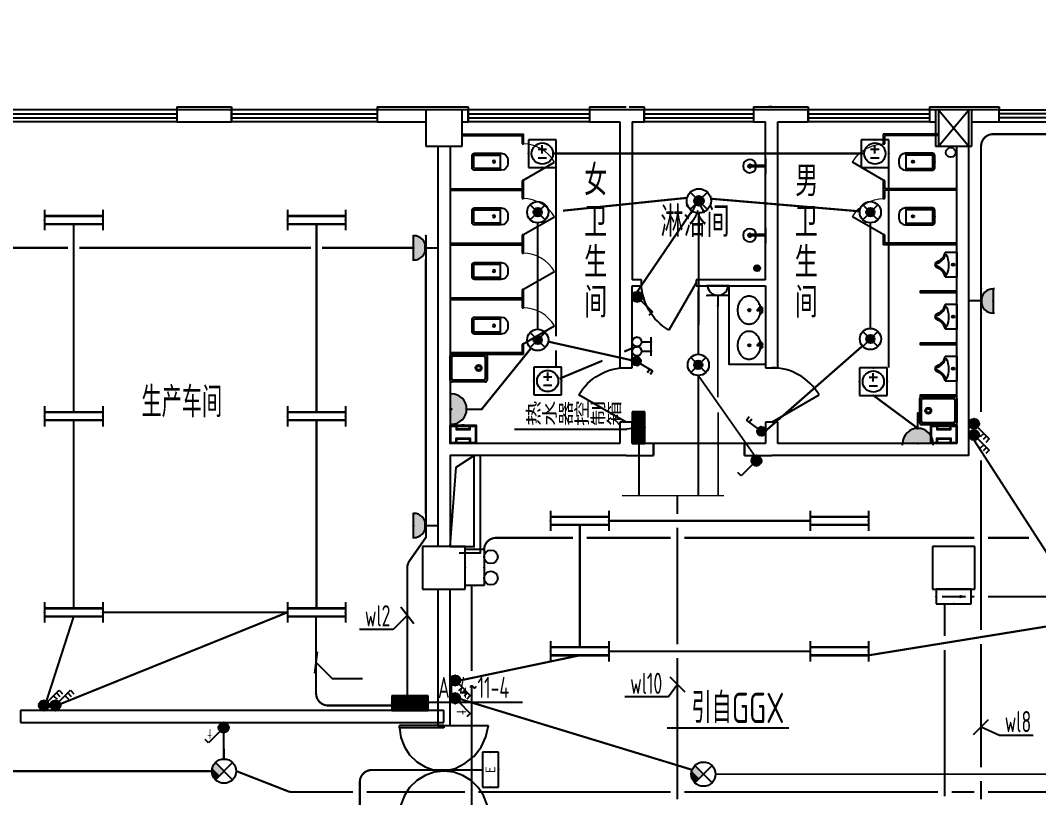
# Model space of a CAD drawing. Extents: x 2166032 to 5302137, y 581493 to 2416206.
# Drawn here: x 2469714 to 2486493, y 1064277 to 1077089 of the extents above; entities that cross this region are included whole.
import ezdxf
from ezdxf.enums import TextEntityAlignment as Align

# ---------------------------------------------------------------- set-up
doc = ezdxf.new("R2010")
doc.units = 0
doc.header["$LTSCALE"] = 1000
doc.header["$MEASUREMENT"] = 0
doc.linetypes.add('DASH', pattern=[0.35, 0.25, -0.1])
doc.linetypes.add('DASHEDX2', pattern=[1.5, 1, -0.5])
for name, color, linetype in [('3T_WOOD', 21, 'Continuous'), ('COLUMN', 2, 'Continuous'), ('DIM-照明', 3, 'Continuous'), ('DIM-箱柜', 3, 'Continuous'), ('EQUIP-动力', 3, 'Continuous'), ('EQUIP-照明', 3, 'Continuous'), ('EQUIP-箱柜', 3, 'Continuous'), ('LATRINE', 8, 'Continuous'), ('LVTRY', 8, 'Continuous'), ('PROMPT', 1, 'Continuous'), ('PUB_TEXT', 7, 'Continuous'), ('SURFACE', 8, 'Continuous'), ('TEL_TEXT', 7, 'Continuous'), ('WALL', 8, 'Continuous'), ('WINDOW', 8, 'Continuous'), ('WIRE-应急', 6, 'DASH'), ('WIRE-照明', 1, 'Continuous'), ('厨卫', 8, 'Continuous'), ('地漏', 5, 'Continuous'), ('屋面', 151, 'Continuous'), ('消防', 7, 'Continuous')]:
    doc.layers.add(name, color=color, linetype=linetype)
doc.styles.add('_HZTXT', font='！tssdeng.shx', dxfattribs={"width": 0.8, "bigfont": '！tssdchn.shx'})
doc.styles.add('_TCH_LABEL', font='!tssdeng.shx', dxfattribs={"bigfont": '!tssdchn.shx'})
doc.styles.add('_TEL_DIM', font='@tssdeng.shx', dxfattribs={"width": 0.8, "height": 3.5, "bigfont": '!tssdchn.shx'})
doc.styles.get("Standard").update_dxf_attribs({"font": 'tssdeng.shx', "bigfont": 'tssdchn.shx'})
doc.styles.add('TSSD_REIN', font='tssdeng.shx', dxfattribs={"width": 0.7, "bigfont": 'tssdchn.shx'})
doc.styles.add('zz-0', font='arial.ttf')

# ---------------------------------------------------------------- blocks, each defined once
blk = doc.blocks.new('_LV8')
for p, q in [((-205, 0), (205, 0)), ((-205, -191), (-205, 0)), ((205, 0), (205, -191))]:
    blk.add_line(p, q)
blk.add_circle((0, -60), 20)
for centre, radius, start, end in [((-152, -175), 10, 114.1084, 248.1394), ((5, -526), 395, 66.6675, 114.1084), ((158, -173), 10, 290.4941, 66.6675), ((-243, -391), 203, 19.2639, 79.2894), ((-243, -401), 233, 19.2639, 68.1394), ((0, -306), 54, 199.2639, 269.7777), ((0, -316), 24, 199.2639, 269.4998), ((0, -306), 54, 270.2223, 340.7361), ((0, -316), 24, 270.5002, 340.7361), ((243, -401), 233, 110.4941, 160.7361), ((243, -391), 203, 100.7106, 160.7361)]:
    blk.add_arc(centre, radius, start, end)
blk = doc.blocks.new('$lvtry$00000200')
for p, q in [((-140, -40, 0), (-140, -480, 0)), ((-110, -40, 0), (-110, -470, 0)), ((100, 0, 0), (-100, 0, 0)), ((100, -30, 0), (-100, -30, 0)), ((110, -470, 0), (110, -40, 0)), ((140, -480, 0), (140, -40, 0)), ((140, -470, 0), (-140, -470, 0)), ((-30, -590, 0), (30, -590, 0))]:
    blk.add_line(p, q)
blk.add_circle((0, -359, 0), 20)
for centre, radius, start, end in [((-100, -40, 0), 40, 90, 180), ((-100, -40, 0), 10, 90, 180), ((100, -40, 0), 40, 0, 90), ((100, -40, 0), 10, 0, 90), ((-30, -480, 0), 110, 180, 270), ((30, -480, 0), 110, 270, 0)]:
    blk.add_arc(centre, radius, start, end)
blk.add_point((0, 0))
blk = doc.blocks.new('A$C339C1991')
at = {"layer": 'LVTRY'}
blk.add_line((114, 371), (134, 371), dxfattribs=at)
for points in [[(0, 371), (256, 371)], [(114, 371), (114, 107)], [(134, 371), (134, 107)]]:
    blk.add_lwpolyline(points, dxfattribs=at)
for centre, radius, start, end in [((124, 108), 108, 95.306, 84.694), ((124, 108), 28.3, 110.6725, 69.3275), ((124, 110), 10.5, 197.2381, 342.7619)]:
    blk.add_arc(centre, radius, start, end, dxfattribs=at)
blk = doc.blocks.new('$TCHSYS$APDOOR2D')
blk.add_line((0.5, 0), (0, 0.866))
at = {"lineweight": 13}
blk.add_arc((0.5, 0), 1, 120, 180, dxfattribs=at)
blk = doc.blocks.new('$lvtry$00000194')
for p, q in [((-17, -27, 0), (-17, -17, 0)), ((17, -27, 0), (17, -17, 0))]:
    blk.add_line(p, q)
at = {"elevation": 0}
blk.add_lwpolyline([(14, -39, -0.067374), (92, -53, -0.088152), (166, -93, -0.105269), (218, -155, -0.121685), (235, -224, -0.121685), (218, -292, -0.105269), (166, -355, -0.088152), (92, -394, -0.078966), (0, -409, -0.078966), (-92, -394, -0.088152), (-166, -355, -0.105269), (-218, -292, -0.121685), (-235, -224, -0.121685), (-218, -155, -0.105269), (-166, -93, -0.088152), (-92, -53, -0.059935), (-23, -40, -0.059935)], format="xyb", dxfattribs=at)
for centre, radius in [((0, -27, 0), 16.7), ((0, -221, 0), 20), ((0, -221, 0), 15)]:
    blk.add_circle(centre, radius)
for centre, radius, start, end in [((-40, -17, 0), 10.1, 106.6096, 258.1648), ((-64, 250, 0), 259, 274.7069, 282.3732), ((-75, -197, 0), 173, 71.36, 79.1873), ((-29, -63, 0), 6.77, 155.344, 308.3224), ((-171, 35, 0), 166, 324.8411, 338.1337), ((-171, 35, 0), 170, 324.8411, 331.3523), ((-29, -63, 0), 3.37, 155.344, 308.3224), ((100, -178, 0), 170, 132.3141, 138.8253), ((100, -178, 0), 166, 125.5327, 138.8253), ((-12, -42, 0), 10.6, 201.8924, 261.774), ((0, -17, 0), 16.7, 0, 180), ((-381, -99, 0), 372, 2.3982, 6.7627), ((0, -80, 0), 9.9, 201.7837, 338.2163), ((64, 250, 0), 259, 257.6268, 265.2931), ((381, -99, 0), 372, 170.1008, 177.6018), ((75, -197, 0), 173, 100.8127, 110.4191), ((40, -17, 0), 10.1, 281.8352, 73.3904)]:
    blk.add_arc(centre, radius, start, end)
blk.add_point((0, -17, 0))
blk = doc.blocks.new('A$C6BB928D5')
at = {"layer": '地漏'}
h = blk.add_hatch(dxfattribs=at)
h.set_pattern_fill('ANSI31', color=5, scale=10, style=0)
h.set_pattern_definition([(45, (-2253094.437, -153718.293), (-11.22532015, 11.22532015), [])])
h.paths.add_polyline_path([(0, 50, 1), (100, 50, 1)])
at = {"layer": '地漏', "color": 5}
blk.add_circle((50, 50), 50, dxfattribs=at)
blk = doc.blocks.new('$plan$00001091')
for p, q in [((-275, -410), (-275, -50)), ((-255, -30), (255, -30)), ((275, -50), (275, -410)), ((255, -430), (-255, -430))]:
    blk.add_line(p, q)
for points in [[(-275, 0, 0.414214), (-305, -30, 0.414214)], [(305, -30, 0.414214), (275, 0, 0.414214)], [(-305, -430, 0.414214), (-275, -460, 0.414214)], [(275, -460, 0.414214), (305, -430, 0.414214)]]:
    blk.add_lwpolyline(points, format="xyb")
for points in [[(-275, 0), (275, 0)], [(-305, -430), (-305, -30)], [(305, -30), (305, -430)], [(275, -460), (-275, -460)]]:
    blk.add_lwpolyline(points)
for radius in [50, 32.5]:
    blk.add_circle((165, -230), radius)
for centre, start, end in [((-255, -50), 90, 180), ((255, -50), 0, 90), ((-255, -410), 180, 270), ((255, -410), 270, 360)]:
    blk.add_arc(centre, 20, start, end)
at = {"style": 'zz-0'}
for tag in ['YSIZE', 'XSIZE']:
    blk.add_attdef(tag, (0, 0), '', height=0.5, dxfattribs=at)
blk = doc.blocks.new('cffd')
at = {"layer": '厨卫'}
for p, q in [((288, -44), (300, -44)), ((288, -256), (300, -256))]:
    blk.add_line(p, q, dxfattribs=at)
for points in [[(0, -365), (0, 65), (300, 65), (300, -365)], [(12, -353), (12, 53), (288, 53), (288, -353)]]:
    blk.add_lwpolyline(points, close=True, dxfattribs=at)
for points in [[(12, -272), (82, -272), (82, -29), (12, -29)], [(12, -262), (72, -262), (72, -39), (12, -39)], [(288, -261), (228, -261), (228, -39), (288, -39)], [(288, -251), (238, -251), (238, -49), (288, -49)]]:
    blk.add_lwpolyline(points, dxfattribs=at)
blk.add_lwpolyline([(290, -150, 0, 50, 0), (323, -150, 100, 100, 0)], format="xyseb", dxfattribs=at)
blk = doc.blocks.new('$equip$00001160')
for p, q in [((-1.2, 0.417), (-1.2, -0.417)), ((-1.2, 0.167), (1.2, 0.167)), ((1.2, 0.417), (1.2, -0.417)), ((-1.2, -0.167), (1.2, -0.167))]:
    blk.add_line(p, q)
at = {"const_width": 0.1}
for points in [[(-1.2, 0.167), (1.2, 0.167)], [(-1.2, -0.167), (1.2, -0.167)]]:
    blk.add_lwpolyline(points, dxfattribs=at)
at = {"layer": 'EQUIP-照明'}
for p in [(-1.2, 0), (0, 0.167), (1.2, 0), (0, -0.167)]:
    blk.add_point(p, dxfattribs=at)
at = {"layer": 'EQUIP-照明', "flags": 9}
blk.add_attdef('A', (0, 0), '', height=0.00002, dxfattribs=at)
blk = doc.blocks.new('$equip$00001965')
for p, q in [((0.147, 0.356), (0.625, 0.833)), ((0.286, 0.494), (0.427, 0.353)), ((0.399, 0.607), (0.54, 0.466)), ((0.512, 0.72), (0.653, 0.579)), ((0.625, 0.833), (0.766, 0.692))]:
    blk.add_line(p, q)
blk.add_circle((0, 0.208), 0.208)
for p in [(-0.208, 0.208), (0, 0.417), (0, 0), (0.208, 0.208)]:
    blk.add_point(p)
for points in [[(-0.18, 0.312), (0.18, 0.312), (-0.208, 0.208), (0.208, 0.208)], [(-0.18, 0.104), (0.18, 0.104), (-0.208, 0.208), (0.208, 0.208)], [(-0.104, 0.389), (0.104, 0.389), (-0.18, 0.312), (0.18, 0.312)], [(-0.104, 0.028), (0.104, 0.028), (-0.18, 0.104), (0.18, 0.104)], [(0, 0.417), (0, 0.417), (-0.104, 0.389), (0.104, 0.389)], [(0, 0), (0, 0), (-0.104, 0.028), (0.104, 0.028)]]:
    blk.add_solid(points)
at = {"layer": 'TEL_TEXT', "style": '_TEL_DIM', "flags": 1}
blk.add_attdef('A', text='', height=0.00002, dxfattribs=at).set_placement((0, 0), align=Align.MIDDLE_CENTER)
blk = doc.blocks.new('$equip$00001964')
for p, q in [((0.147, 0.356), (0.625, 0.833)), ((0.399, 0.607), (0.54, 0.466)), ((0.512, 0.72), (0.653, 0.579)), ((0.625, 0.833), (0.766, 0.692))]:
    blk.add_line(p, q)
blk.add_circle((0, 0.208), 0.208)
for p in [(-0.208, 0.208), (0, 0.417), (0, 0), (0.208, 0.208)]:
    blk.add_point(p)
for points in [[(-0.18, 0.313), (0.18, 0.313), (-0.208, 0.208), (0.208, 0.208)], [(-0.18, 0.104), (0.18, 0.104), (-0.208, 0.208), (0.208, 0.208)], [(-0.104, 0.389), (0.104, 0.389), (-0.18, 0.313), (0.18, 0.313)], [(-0.104, 0.028), (0.104, 0.028), (-0.18, 0.104), (0.18, 0.104)], [(0, 0.417), (0, 0.417), (-0.104, 0.389), (0.104, 0.389)], [(0, 0), (0, 0), (-0.104, 0.028), (0.104, 0.028)]]:
    blk.add_solid(points)
at = {"layer": 'TEL_TEXT', "style": '_TEL_DIM', "flags": 1}
blk.add_attdef('A', text='', height=0.00002, dxfattribs=at).set_placement((0, 0), align=Align.MIDDLE_CENTER)
blk = doc.blocks.new('$equip$00001190')
for p, q in [((-0.354, 0.354), (0.354, -0.354)), ((-0.354, -0.354), (0.354, 0.354))]:
    blk.add_line(p, q)
blk.add_circle((0, 0), 0.5)
for points in [[(-0.177, -0.177), (-0.483, 0.129), (0, 0), (-0.354, 0.354)], [(-0.306, -0.306), (-0.483, -0.129), (-0.177, -0.177), (-0.483, 0.129)], [(-0.354, -0.354), (-0.354, -0.354), (-0.306, -0.306), (-0.483, -0.129)]]:
    blk.add_solid(points)
at = {"flags": 9}
blk.add_attdef('A', (0, 0), '', height=0.00002, dxfattribs=at)
blk = doc.blocks.new('$equip$00001822')
for p, q in [((0.147, 0.356), (0.625, 0.833)), ((0.625, 0.833), (0.766, 0.692))]:
    blk.add_line(p, q)
blk.add_circle((0, 0.208), 0.208)
for p in [(-0.208, 0.208), (-0.015, 0.001), (0, 0.417), (0.208, 0.208)]:
    blk.add_point(p)
for points in [[(-0.18, 0.313), (0.18, 0.313), (-0.208, 0.208), (0.208, 0.208)], [(-0.18, 0.104), (0.18, 0.104), (-0.208, 0.208), (0.208, 0.208)], [(-0.104, 0.389), (0.104, 0.389), (-0.18, 0.313), (0.18, 0.313)], [(-0.104, 0.028), (0.104, 0.028), (-0.18, 0.104), (0.18, 0.104)], [(0, 0.417), (0, 0.417), (-0.104, 0.389), (0.104, 0.389)], [(0, 0), (0, 0), (-0.104, 0.028), (0.104, 0.028)]]:
    blk.add_solid(points)
at = {"color": 7, "style": '_TEL_DIM'}
blk.add_attdef('$TEXT$', text='', height=0.4, dxfattribs=at).set_placement((0.581, 0.465), align=Align.MIDDLE_CENTER)
at = {"color": 7, "style": '_TEL_DIM', "flags": 1}
blk.add_attdef('A', text='', height=0.00002, dxfattribs=at).set_placement((0, 0), align=Align.MIDDLE_CENTER)
blk = doc.blocks.new('$equip$00001687')
for p, q in [((0.72, 0.6), (-0.72, 0.6)), ((-0.72, 0.6), (-0.72, 0)), ((0.72, 0), (0.72, 0.6)), ((-0.72, 0), (0.72, 0))]:
    blk.add_line(p, q)
at = {"color": 7}
blk.add_line((-0.48, 0.3), (0.48, 0.3), dxfattribs=at)
for p in [(0, 0.6), (-0.72, 0.3), (0, 0), (0.72, 0.3)]:
    blk.add_point(p)
blk.add_solid([(0.24, 0.228), (0.528, 0.3), (0.24, 0.372)])
at = {"layer": 'TEL_TEXT', "style": '_TEL_DIM', "flags": 1}
blk.add_attdef('A', text='', height=0.00002, dxfattribs=at).set_placement((0, 0), align=Align.MIDDLE_CENTER)
blk = doc.blocks.new('$equip$00001149')
for p, q in [((-0.354, 0.354), (0.354, -0.354)), ((0.354, 0.354), (-0.354, -0.354))]:
    blk.add_line(p, q)
for radius in [0.5, 0.2]:
    blk.add_circle((0, 0), radius)
for points in [[(-0.173, 0.1), (0.173, 0.1), (-0.2, 0), (0.2, 0)], [(-0.173, -0.1), (0.173, -0.1), (-0.2, 0), (0.2, 0)], [(-0.1, 0.173), (0.1, 0.173), (-0.173, 0.1), (0.173, 0.1)], [(0, 0.2), (0, 0.2), (-0.1, 0.173), (0.1, 0.173)], [(-0.1, -0.173), (0.1, -0.173), (-0.173, -0.1), (0.173, -0.1)], [(0, -0.2), (0, -0.2), (-0.1, -0.173), (0.1, -0.173)]]:
    blk.add_solid(points)
at = {"flags": 9}
blk.add_attdef('A', (0, 0), '', height=0.00002, dxfattribs=at)
blk = doc.blocks.new('$equip$00001963')
for p, q in [((0.147, 0.356), (0.625, 0.833)), ((0.512, 0.72), (0.653, 0.579)), ((0.625, 0.833), (0.766, 0.692))]:
    blk.add_line(p, q)
blk.add_circle((0, 0.208), 0.208)
for p in [(-0.208, 0.208), (0, 0.417), (0, 0), (0.208, 0.208)]:
    blk.add_point(p)
for points in [[(-0.18, 0.313), (0.18, 0.313), (-0.208, 0.208), (0.208, 0.208)], [(-0.18, 0.104), (0.18, 0.104), (-0.208, 0.208), (0.208, 0.208)], [(-0.104, 0.389), (0.104, 0.389), (-0.18, 0.313), (0.18, 0.313)], [(-0.104, 0.028), (0.104, 0.028), (-0.18, 0.104), (0.18, 0.104)], [(0, 0.417), (0, 0.417), (-0.104, 0.389), (0.104, 0.389)], [(0, 0), (0, 0), (-0.104, 0.028), (0.104, 0.028)]]:
    blk.add_solid(points)
at = {"layer": 'TEL_TEXT', "style": '_TEL_DIM', "flags": 1}
blk.add_attdef('A', text='', height=0.00002, dxfattribs=at).set_placement((0, 0), align=Align.MIDDLE_CENTER)
blk = doc.blocks.new('$equip$00001344')
for p, q in [((0.65, 0.65), (-0.65, 0.65)), ((-0.65, 0.65), (-0.65, -0.65)), ((0.65, -0.65), (0.65, 0.65)), ((-0.2, 0.2), (0.2, 0.2)), ((0, 0), (0, 0.4)), ((-0.2, -0.2), (0.2, -0.2)), ((-0.65, -0.65), (0.65, -0.65))]:
    blk.add_line(p, q)
blk.add_circle((0, 0), 0.5)
for p in [(0, 0.65), (-0.65, 0), (0.65, 0), (0, -0.65)]:
    blk.add_point(p)
at = {"flags": 9}
blk.add_attdef('A', (0, 0), '', height=0.00002, dxfattribs=at)
blk = doc.blocks.new('$equip$00001212')
for p, q in [((-0.222, 0), (0.222, 0)), ((0, 0.444), (0, 0))]:
    blk.add_line(p, q)
blk.add_circle((0, 0.667), 0.222)
at = {"layer": 'EQUIP-照明'}
for p in [(-0.222, 0.667), (0, 0.889), (0.222, 0.667), (0, 0)]:
    blk.add_point(p, dxfattribs=at)
at = {"layer": 'EQUIP-照明', "flags": 9}
blk.add_attdef('A', (0, 0), '', height=0.00002, dxfattribs=at)
blk = doc.blocks.new('$equip$00001490')
at = {"color": 0}
for p, q in [((0, 0.5), (0, 1)), ((-0.5, 0.5), (0.5, 0.5)), ((-0.497, 0.05), (0.497, 0.05))]:
    blk.add_line(p, q, dxfattribs=at)
blk.add_arc((0, 0), 0.5, 0, 180, dxfattribs=at)
for p in [(0, 1), (-0.5, 0.5), (0.5, 0.5), (0, 0.05)]:
    blk.add_point(p)
at = {"flags": 9}
blk.add_attdef('A', (0, 0), '', height=0.00002, dxfattribs=at)
blk = doc.blocks.new('*X38')
at = {"color": 0}
for p, q in [((-250, 33), (-83, 200)), ((-250, 68), (-118, 200)), ((-250, 104), (-154, 200)), ((-250, 139), (-189, 200)), ((-250, 174), (-224, 200)), ((-247, 0), (-47, 200)), ((-212, 0), (-12, 200)), ((-177, 0), (23, 200)), ((-141, 0), (59, 200)), ((-106, 0), (94, 200)), ((-71, 0), (129, 200)), ((-35, 0), (165, 200)), ((0, 0), (200, 200)), ((35, 0), (235, 200)), ((71, 0), (250, 179)), ((106, 0), (250, 144)), ((141, 0), (250, 109)), ((177, 0), (250, 73)), ((212, 0), (250, 38)), ((247, 0), (250, 3))]:
    blk.add_line(p, q, dxfattribs=at)
blk = doc.blocks.new('$equip$00001421')
for p, q in [((0.75, 0.6), (-0.75, 0.6)), ((-0.75, 0.6), (-0.75, 0)), ((0.75, 0), (0.75, 0.6)), ((-0.75, 0), (0.75, 0))]:
    blk.add_line(p, q)
at = {"const_width": 0.6}
blk.add_lwpolyline([(-0.75, 0.3), (0.75, 0.3)], dxfattribs=at)
for p in [(0, 0.6), (-0.75, 0.3), (0, 0), (0.75, 0.3)]:
    blk.add_point(p)
at = {"xscale": 0.00300000000061118, "yscale": 0.00300000000061118, "zscale": 0.003}
blk.add_blockref('*X38', (0, 0), dxfattribs=at)
at = {"style": '_TCH_LABEL', "flags": 9}
blk.add_attdef('A', (0, 0), '', height=0.00002, dxfattribs=at)
blk = doc.blocks.new('$equip$00001296')
for p, q in [((0, 0.547), (0, 1.047)), ((-0.5, -0.003), (-0.5, 0.047)), ((0.5, -0.003), (0.5, 0.047))]:
    blk.add_line(p, q)
blk.add_arc((0, 0.047), 0.5, 0, 180)
for p in [(0, 1.047), (0, 0.547), (0, 0.047)]:
    blk.add_point(p)
for points in [[(0.25, 0.48), (-0.25, 0.48), (0.433, 0.297), (-0.433, 0.297)], [(0.25, 0.48), (-0.25, 0.48), (0.433, 0.297), (-0.433, 0.297)], [(0, 0.547), (0, 0.547), (0.25, 0.48), (-0.25, 0.48)], [(0, 0.547), (0, 0.547), (0.25, 0.48), (-0.25, 0.48)], [(0.433, 0.297), (-0.433, 0.297), (0.5, 0.047), (-0.5, 0.047)], [(0.433, 0.297), (-0.433, 0.297), (0.5, 0.047), (-0.5, 0.047)]]:
    blk.add_solid(points)
at = {"flags": 9}
blk.add_attdef('A', (0, 0), '', height=0.00002, dxfattribs=at)
blk = doc.blocks.new('$equip$00001962')
for p, q in [((0.147, 0.356), (0.625, 0.833)), ((0.625, 0.833), (0.766, 0.692))]:
    blk.add_line(p, q)
blk.add_circle((0, 0.208), 0.208)
for p in [(-0.208, 0.208), (0, 0.417), (0, 0), (0.208, 0.208)]:
    blk.add_point(p)
for points in [[(-0.18, 0.313), (0.18, 0.313), (-0.208, 0.208), (0.208, 0.208)], [(-0.18, 0.104), (0.18, 0.104), (-0.208, 0.208), (0.208, 0.208)], [(-0.104, 0.389), (0.104, 0.389), (-0.18, 0.313), (0.18, 0.313)], [(-0.104, 0.028), (0.104, 0.028), (-0.18, 0.104), (0.18, 0.104)], [(0, 0.417), (0, 0.417), (-0.104, 0.389), (0.104, 0.389)], [(0, 0), (0, 0), (-0.104, 0.028), (0.104, 0.028)]]:
    blk.add_solid(points)
at = {"layer": 'TEL_TEXT', "style": '_TEL_DIM', "flags": 1}
blk.add_attdef('A', text='', height=0.00002, dxfattribs=at).set_placement((0, 0), align=Align.MIDDLE_CENTER)
blk = doc.blocks.new('$equip$00001237')
for p, q in [((-0.5, 1.05), (-0.5, 1)), ((-0.5, 1), (0.5, 1)), ((0.5, 1.05), (0.5, 1)), ((0.5, 0.5), (-0.5, 0.5)), ((0, 0.5), (0, 0))]:
    blk.add_line(p, q)
blk.add_arc((0, 1), 0.5, 180, 0)
for p in [(0, 1), (-0.5, 0.5), (0.5, 0.5), (0, 0)]:
    blk.add_point(p)
for points in [[(0.433, 0.75), (-0.433, 0.75), (0.5, 1), (-0.5, 1)], [(0.25, 0.567), (-0.25, 0.567), (0.433, 0.75), (-0.433, 0.75)], [(0, 0.5), (0, 0.5), (0.25, 0.567), (-0.25, 0.567)]]:
    blk.add_solid(points)
at = {"flags": 9}
blk.add_attdef('A', (0, 0), '', height=0.00002, dxfattribs=at)
blk = doc.blocks.new('$equip_U$00000006')
at = {"color": 3}
for p, q in [((-0.6, 0.624), (0.6, 0.624)), ((-0.6, 0), (-0.6, 0.624)), ((0.6, 0.624), (0.6, 0)), ((0.6, 0), (-0.6, 0))]:
    blk.add_line(p, q, dxfattribs=at)
for centre in [(-0.35, 0.849), (0.35, 0.849)]:
    blk.add_circle(centre, 0.225, dxfattribs=at)
at = {"style": '_TEL_DIM', "flags": 1}
blk.add_attdef('A', text='', height=0.00002, dxfattribs=at).set_placement((0, 0), align=Align.MIDDLE_CENTER)
blk = doc.blocks.new('$equip_U$00000175(20081108-2321)')
for p in [(0, 0.624), (-0.6, 0.312), (0, 0), (0.6, 0.312)]:
    blk.add_point(p)
blk.add_blockref('$equip_U$00000006', (0, 0))
at = {"color": 7, "style": '_TEL_DIM', "flags": 1}
blk.add_attdef('A', text='', height=0.000025, dxfattribs=at).set_placement((0, 0), align=Align.MIDDLE_CENTER)
blk = doc.blocks.new('$equip_U$00000184(许虹剑)')
for p in [(-0.35, 1.074), (0.35, 1.074), (-0.6, 0.312), (0, 0), (0.6, 0.312)]:
    blk.add_point(p)
blk.add_blockref('$equip_U$00000175(20081108-2321)', (0, 0))
at = {"color": 7, "style": '_TEL_DIM', "flags": 1}
blk.add_attdef('A', text='', height=0.000025, dxfattribs=at).set_placement((0, 0), align=Align.MIDDLE_CENTER)
blk = doc.blocks.new('$equip_U$00000360(20081108-2321)')
at = {"ltscale": 5}
for p in [(-0.35, 1.074), (0.35, 1.074), (-0.6, 0.312), (0, 0), (0.6, 0.312)]:
    blk.add_point(p, dxfattribs=at)
blk.add_blockref('$equip_U$00000184(许虹剑)', (0, 0), dxfattribs=at)
at = {"color": 7, "style": '_TEL_DIM', "flags": 1}
blk.add_attdef('A', text='', height=0.000025, dxfattribs=at).set_placement((0, 0), align=Align.MIDDLE_CENTER)
blk = doc.blocks.new('$equip$00001776')
for p, q in [((0.72, 0.66), (-0.72, 0.66)), ((-0.72, 0.66), (-0.72, 0)), ((0.72, 0), (0.72, 0.66)), ((-0.72, 0), (0.72, 0))]:
    blk.add_line(p, q)
for p in [(0, 0.66), (-0.72, 0.33), (0, 0), (0.72, 0.33)]:
    blk.add_point(p)
at = {"color": 7, "style": '_TEL_DIM'}
blk.add_attdef('$TEXT$', text='', height=0.4, dxfattribs=at).set_placement((0, 0.33), align=Align.MIDDLE_CENTER)
at = {"color": 7, "style": '_TEL_DIM', "flags": 1}
blk.add_attdef('A', text='', height=0.00002, dxfattribs=at).set_placement((0, 0), align=Align.MIDDLE_CENTER)
blk = doc.blocks.new('$TCHSYS$WIN2D')
for p, q in [((-0.5, 0.5), (0.5, 0.5)), ((-0.5, 0.5), (-0.5, -0.5)), ((0.5, 0.5), (0.5, -0.5)), ((0.5, 0.1667), (-0.5, 0.1667)), ((0.5, -0.1667), (-0.5, -0.1667)), ((-0.5, -0.5), (0.5, -0.5))]:
    blk.add_line(p, q)
blk = doc.blocks.new('$DorLib2D$00000141')
at = {"color": 0}
for points in [[(-0.5, 0), (-0.5, 0.487)], [(-0.475, 0.487), (-0.5, 0.487)], [(-0.475, 0), (-0.475, 0.487)], [(-0.369, 0.473), (-0.475, 0.487)], [(-0.268, 0.435), (-0.369, 0.473)], [(0.369, 0.473), (0.268, 0.435)], [(0.475, 0.487), (0.369, 0.473)], [(0.475, 0), (0.475, 0.487)], [(0.475, 0.487), (0.5, 0.487)], [(0.5, 0), (0.5, 0.487)], [(-0.178, 0.377), (-0.268, 0.435)], [(-0.103, 0.3), (-0.178, 0.377)], [(0.178, 0.377), (0.103, 0.3)], [(0.268, 0.435), (0.178, 0.377)], [(-0.047, 0.208), (-0.103, 0.3)], [(0.103, 0.3), (0.047, 0.208)], [(-0.012, 0.107), (-0.047, 0.208)], [(0.047, 0.208), (0.012, 0.107)], [(0, 0), (-0.012, 0.107)], [(-0.012, -0.107), (0, 0)], [(0.012, 0.107), (0, 0)], [(-0.5, 0), (-0.475, 0)], [(0.5, 0), (0.475, 0)]]:
    blk.add_lwpolyline(points, dxfattribs=at)
at = {"color": 0, "linetype": 'DASHEDX2'}
for points in [[(0, 0), (0.03, -0.122), (0.086, -0.234), (0.165, -0.331), (0.264, -0.408), (0.378, -0.461), (0.5, -0.488)], [(-0.5, 0), (-0.5, -0.488)], [(-0.047, -0.208), (-0.012, -0.107)], [(0.5, 0), (0.5, -0.488)], [(-0.103, -0.3), (-0.047, -0.208)], [(-0.178, -0.377), (-0.103, -0.3)], [(-0.369, -0.473), (-0.268, -0.435)], [(-0.268, -0.435), (-0.178, -0.377)], [(-0.475, -0.488), (-0.5, -0.488)], [(-0.475, -0.487), (-0.369, -0.473)]]:
    blk.add_lwpolyline(points, dxfattribs=at)
blk = doc.blocks.new('$DorLib2D$00000214')
at = {"color": 0}
blk.add_line((0.5, 0), (0, 0.866), dxfattribs=at)
blk.add_arc((0.5, 0), 1, 120, 180, dxfattribs=at)

msp = doc.modelspace()

# ---------------------------------------------------------------- linework, layer by layer
msp.add_line((2480372.2, 1065425.5), (2482376.6, 1065425.5))
msp.add_circle((2604640.5, 1020101.3), 438608.5)
at = {"layer": '3T_WOOD'}
msp.add_lwpolyline([(2476794.4, 1068414.3), (2476892.7, 1069725.8), (2477194.4, 1069914.3)], dxfattribs=at)
at = {"layer": 'COLUMN'}
for p, q in [((2476992.8, 1075614.3), (2476392.8, 1075614.3)), ((2476392.8, 1075614.3), (2476392.8, 1075014.3)), ((2476992.8, 1075014.3), (2476992.8, 1075614.3)), ((2484794.4, 1075614.3), (2484794.4, 1075014.3)), ((2485394.4, 1075614.3), (2484794.4, 1075614.3)), ((2485344.1, 1075614.5), (2484844.1, 1075614.5)), ((2484844.1, 1075614.5), (2484844.1, 1075014.3)), ((2485344.1, 1075014.3), (2485344.1, 1075614.5)), ((2485394.4, 1075014.3), (2485394.4, 1075614.3)), ((2476392.8, 1075014.3), (2476992.8, 1075014.3)), ((2484794.4, 1075014.3), (2485394.4, 1075014.3)), ((2484844.1, 1075014.3), (2485344.1, 1075014.3)), ((2477042.8, 1068414.3), (2476342.8, 1068414.3)), ((2476342.8, 1068414.3), (2476342.8, 1067714.3)), ((2477042.8, 1067714.3), (2477042.8, 1068414.3)), ((2485442.8, 1068414.3), (2484742.8, 1068414.3)), ((2484742.8, 1068414.3), (2484742.8, 1067714.3)), ((2485442.8, 1067714.3), (2485442.8, 1068414.3)), ((2476342.8, 1067714.3), (2477042.8, 1067714.3)), ((2484742.8, 1067714.3), (2485442.8, 1067714.3))]:
    msp.add_line(p, q, dxfattribs=at)
at = {"layer": 'DIM-照明'}
for p, q in [((2476197.8, 1067144.7), (2475980.7, 1067419.3)), ((2474564.7, 1066331.5), (2474609.6, 1066678.6)), ((2480416.2, 1066267.8), (2480663.7, 1066020.4)), ((2485420.6, 1065319.5), (2485668.1, 1065567))]:
    msp.add_line(p, q, dxfattribs=at)
for points in [[(2476089.2, 1067282), (2475857.5, 1067050.3)], [(2475857.5, 1067050.3), (2475303.4, 1067050.3)], [(2474587.1, 1066505), (2474849.5, 1066242.7)], [(2474849.5, 1066242.7), (2475351.9, 1066242.7)], [(2480539.9, 1066144.1), (2480393, 1065936.5)], [(2480393, 1065936.5), (2479675.2, 1065936.5)], [(2485544.4, 1065443.3), (2485846.8, 1065305.7)], [(2485846.8, 1065305.7), (2486400.9, 1065305.7)]]:
    msp.add_lwpolyline(points, dxfattribs=at)
at = {"layer": 'DIM-箱柜'}
for p, q in [((2477857.3, 1070348.9), (2479705.2, 1070348.9)), ((2479815.5, 1070367.3), (2479705.2, 1070348.9)), ((2476303.2, 1065848.7), (2476420.5, 1065848.7)), ((2476420.5, 1065848.7), (2477985.7, 1065848.7))]:
    msp.add_line(p, q, dxfattribs=at)
at = {"layer": 'LATRINE'}
for p, q in [((2476994.4, 1075214.3), (2478006.9, 1075214.3)), ((2476994.4, 1075189.3), (2477981.9, 1075189.3)), ((2477981.9, 1075189.3), (2477981.9, 1075051.8)), ((2478006.9, 1075051.8), (2478006.9, 1075214.3)), ((2484844.1, 1075214.3), (2483931.9, 1075214.3)), ((2483931.9, 1075214.3), (2483931.9, 1075051.8)), ((2484844.1, 1075189.3), (2483956.9, 1075189.3)), ((2483956.9, 1075051.8), (2483956.9, 1075189.3)), ((2477981.9, 1075051.8), (2478006.9, 1075051.8)), ((2483931.9, 1075051.8), (2483956.9, 1075051.8)), ((2476794.4, 1074314.3), (2477981.9, 1074314.3)), ((2478006.9, 1074451.8), (2477981.9, 1074451.8)), ((2477981.9, 1074451.8), (2477981.9, 1074314.3)), ((2478006.9, 1074301.8), (2478006.9, 1074451.8)), ((2483956.9, 1074451.8), (2483931.9, 1074451.8)), ((2483931.9, 1074451.8), (2483931.9, 1074301.8)), ((2483956.9, 1074314.3), (2483956.9, 1074451.8)), ((2485144.4, 1074314.3), (2483956.9, 1074314.3)), ((2485144.4, 1074289.3), (2485144.4, 1074314.3)), ((2476794.4, 1074289.3), (2477981.9, 1074289.3)), ((2477981.9, 1074289.3), (2477981.9, 1074151.8)), ((2477981.9, 1074151.8), (2478006.9, 1074151.8)), ((2478006.9, 1074151.8), (2478006.9, 1074301.8)), ((2483931.9, 1074301.8), (2483931.9, 1074151.8)), ((2483931.9, 1074151.8), (2483956.9, 1074151.8)), ((2485144.4, 1074289.3), (2483956.9, 1074289.3)), ((2483956.9, 1074151.8), (2483956.9, 1074289.3)), ((2478006.9, 1073551.8), (2477981.9, 1073551.8)), ((2477981.9, 1073551.8), (2477981.9, 1073414.3)), ((2478006.9, 1073401.8), (2478006.9, 1073551.8)), ((2483956.9, 1073551.8), (2483931.9, 1073551.8)), ((2483931.9, 1073551.8), (2483931.9, 1073389.3)), ((2483956.9, 1073414.3), (2483956.9, 1073551.8)), ((2476794.4, 1073414.3), (2477981.9, 1073414.3)), ((2476794.4, 1073389.3), (2477981.9, 1073389.3)), ((2477981.9, 1073389.3), (2477981.9, 1073251.8)), ((2478006.9, 1073251.8), (2478006.9, 1073401.8)), ((2485144.4, 1073389.3), (2483931.9, 1073389.3)), ((2485144.4, 1073414.3), (2483956.9, 1073414.3)), ((2485144.4, 1073389.3), (2485144.4, 1073414.3)), ((2477981.9, 1073251.8), (2478006.9, 1073251.8)), ((2478006.9, 1072651.8), (2477981.9, 1072651.8)), ((2477981.9, 1072651.8), (2477981.9, 1072514.3)), ((2478006.9, 1072501.8), (2478006.9, 1072651.8)), ((2476794.4, 1072514.3), (2477981.9, 1072514.3)), ((2476794.4, 1072489.3), (2477981.9, 1072489.3)), ((2477981.9, 1072489.3), (2477981.9, 1072351.8)), ((2478006.9, 1072351.8), (2478006.9, 1072501.8)), ((2477981.9, 1072351.8), (2478006.9, 1072351.8)), ((2478006.9, 1071751.8), (2477981.9, 1071751.8)), ((2477981.9, 1071751.8), (2477981.9, 1071614.3)), ((2478006.9, 1071589.3), (2478006.9, 1071751.8)), ((2476794.4, 1071614.3), (2477981.9, 1071614.3)), ((2476794.4, 1071589.3), (2478006.9, 1071589.3))]:
    msp.add_line(p, q, dxfattribs=at)
at = {"layer": 'LVTRY'}
msp.add_lwpolyline([(2481994.4, 1072714.3), (2481994.4, 1071414.3), (2481394.4, 1071414.3), (2481394.4, 1072714.3)], close=True, dxfattribs=at)
at = {"layer": 'LVTRY', "linetype": 'Continuous'}
for points in [[(2485144.4, 1072599.4), (2484544.4, 1072599.4), (2484544.4, 1072629.4), (2485144.4, 1072629.4)], [(2485144.4, 1071742.2), (2484544.4, 1071742.2), (2484544.4, 1071772.2), (2485144.4, 1071772.2)], [(2485144.4, 1070885), (2484544.4, 1070885), (2484544.4, 1070915), (2485144.4, 1070915)]]:
    msp.add_lwpolyline(points, dxfattribs=at)
at = {"layer": 'PROMPT'}
for p, q in [((2484844.1, 1075014.3), (2485344.1, 1075614.5)), ((2484844.1, 1075614.5), (2485344.1, 1075014.3))]:
    msp.add_line(p, q, dxfattribs=at)
msp.add_lwpolyline([(2484844.1, 1075014.3), (2485344.1, 1075014.3), (2485344.1, 1075614.5), (2484844.1, 1075614.5)], close=True, dxfattribs=at)
at = {"layer": 'SURFACE'}
for p, q in [((2472294.4, 1075664.3), (2472294.4, 1075614.3)), ((2472294.4, 1075664.3), (2473194.4, 1075664.3)), ((2473194.4, 1075664.3), (2473194.4, 1075614.3)), ((2475594.4, 1075664.3), (2475594.4, 1075614.3)), ((2475594.4, 1075664.3), (2476692.8, 1075664.3)), ((2476692.8, 1075664.3), (2477094.4, 1075664.3)), ((2477094.4, 1075664.3), (2477094.4, 1075614.3)), ((2479094.4, 1075664.3), (2479094.4, 1075614.3)), ((2479094.4, 1075664.3), (2479694.4, 1075664.3)), ((2479744.4, 1075664.3), (2479993.9, 1075664.3)), ((2479993.9, 1075664.3), (2479993.9, 1075614.3)), ((2481793.9, 1075664.3), (2481793.9, 1075614.3)), ((2481793.9, 1075664.3), (2482094.4, 1075664.3)), ((2482094.4, 1075664.3), (2482044.4, 1075664.3)), ((2482044.4, 1075664.3), (2482044.4, 1075664.3)), ((2482094.4, 1075664.3), (2482694.4, 1075664.3)), ((2482694.4, 1075664.3), (2482694.4, 1075614.3)), ((2484694.4, 1075664.3), (2484694.4, 1075614.3)), ((2484694.4, 1075664.3), (2485094.4, 1075664.3)), ((2485094.4, 1075664.3), (2485844.4, 1075664.3)), ((2485844.4, 1075664.3), (2485844.4, 1075614.3))]:
    msp.add_line(p, q, dxfattribs=at)
at = {"layer": 'WALL'}
for p, q in [((2473194.4, 1075614.3), (2472294.4, 1075614.3)), ((2472294.4, 1075614.3), (2472294.4, 1075414.3)), ((2473194.4, 1075414.3), (2473194.4, 1075614.3)), ((2476392.8, 1075614.3), (2475594.4, 1075614.3)), ((2475594.4, 1075614.3), (2475594.4, 1075414.3)), ((2477094.4, 1075614.3), (2476992.8, 1075614.3)), ((2477094.4, 1075414.3), (2477094.4, 1075614.3)), ((2479694.4, 1075614.3), (2479094.4, 1075614.3)), ((2479094.4, 1075614.3), (2479094.4, 1075414.3)), ((2479993.9, 1075614.3), (2479694.4, 1075614.3)), ((2479993.9, 1075414.3), (2479993.9, 1075614.3)), ((2482094.4, 1075614.3), (2481793.9, 1075614.3)), ((2481793.9, 1075614.3), (2481793.9, 1075414.3)), ((2482694.4, 1075614.3), (2482094.4, 1075614.3)), ((2482694.4, 1075414.3), (2482694.4, 1075614.3)), ((2484794.4, 1075614.3), (2484694.4, 1075614.3)), ((2484694.4, 1075614.3), (2484694.4, 1075414.3)), ((2485844.4, 1075614.3), (2485394.4, 1075614.3)), ((2485844.4, 1075414.3), (2485844.4, 1075614.3)), ((2472294.4, 1075414.3), (2473194.4, 1075414.3)), ((2475594.4, 1075414.3), (2476392.8, 1075414.3)), ((2476992.8, 1075414.3), (2477094.4, 1075414.3)), ((2479094.4, 1075414.3), (2479594.4, 1075414.3)), ((2479594.4, 1075414.3), (2479594.4, 1072764.3)), ((2479794.4, 1075414.3), (2479794.4, 1072814.3)), ((2479794.4, 1075414.3), (2479993.9, 1075414.3)), ((2481793.9, 1075414.3), (2481994.4, 1075414.3)), ((2481994.4, 1072814.3), (2481994.4, 1075414.3)), ((2482194.4, 1072764.3), (2482194.4, 1075414.3)), ((2482194.4, 1075414.3), (2482694.4, 1075414.3)), ((2484694.4, 1075414.3), (2484794.4, 1075414.3)), ((2485394.4, 1075414.3), (2485844.4, 1075414.3)), ((2476594.4, 1075014.3), (2476594.4, 1070014.3)), ((2476794.4, 1075014.3), (2476794.4, 1070114.3)), ((2485144.4, 1070114.3), (2485144.4, 1075014.3)), ((2485344.4, 1069914.3), (2485344.4, 1075014.3)), ((2479948.9, 1072814.3), (2479794.4, 1072814.3)), ((2479948.9, 1072714.3), (2479948.9, 1072814.3)), ((2481994.4, 1072814.3), (2480848.9, 1072814.3)), ((2480848.9, 1072814.3), (2480848.9, 1072714.3)), ((2479594.4, 1072764.3), (2479594.4, 1071364.3)), ((2479794.4, 1071364.3), (2479794.4, 1072714.3)), ((2479794.4, 1072714.3), (2479948.9, 1072714.3)), ((2480848.9, 1072714.3), (2481994.4, 1072714.3)), ((2481994.4, 1072714.3), (2481994.4, 1071364.3)), ((2482194.4, 1071364.3), (2482194.4, 1072764.3)), ((2479594.4, 1071364.3), (2479794.4, 1071364.3)), ((2481994.4, 1071364.3), (2482194.4, 1071364.3)), ((2479794.4, 1070464.3), (2479594.4, 1070464.3)), ((2479594.4, 1070464.3), (2479594.4, 1070114.3)), ((2479794.4, 1070114.3), (2479794.4, 1070464.3)), ((2482194.4, 1070464.3), (2481994.4, 1070464.3)), ((2481994.4, 1070464.3), (2481994.4, 1070114.3)), ((2482194.4, 1070114.3), (2482194.4, 1070464.3)), ((2479594.4, 1070114.3), (2476794.4, 1070114.3)), ((2480144.4, 1070114.3), (2479794.4, 1070114.3)), ((2480144.4, 1069914.3), (2480144.4, 1070114.3)), ((2481994.4, 1070114.3), (2481644.4, 1070114.3)), ((2481644.4, 1070114.3), (2481644.4, 1069914.3)), ((2485144.4, 1070114.3), (2482194.4, 1070114.3)), ((2476594.4, 1070014.3), (2476594.4, 1068414.3)), ((2479694.4, 1069914.3), (2476794.4, 1069914.3)), ((2476794.4, 1069914.3), (2476794.4, 1068414.3)), ((2479694.4, 1069914.3), (2480144.4, 1069914.3)), ((2481644.4, 1069914.3), (2482094.4, 1069914.3)), ((2485344.4, 1069914.3), (2482094.4, 1069914.3)), ((2476594.4, 1067714.3), (2476594.4, 1065464.3)), ((2476794.4, 1065464.3), (2476794.4, 1067714.3)), ((2476694.4, 1065714.3), (2469714.4, 1065714.3)), ((2469714.4, 1065714.3), (2469714.4, 1065514.3)), ((2476694.4, 1065514.3), (2476694.4, 1065714.3)), ((2469714.4, 1065514.3), (2476694.4, 1065514.3)), ((2476594.4, 1065464.3), (2476794.4, 1065464.3))]:
    msp.add_line(p, q, dxfattribs=at)
at = {"layer": 'WINDOW', "linetype": 'DASH'}
for p, q in [((2480144.4, 1070114.3), (2480144.4, 1069914.3)), ((2481644.4, 1069914.3), (2481644.4, 1070114.3))]:
    msp.add_line(p, q, dxfattribs=at)
at = {"layer": 'WINDOW'}
msp.add_line((2481644.4, 1070114.3), (2480144.4, 1070114.3), dxfattribs=at)
at = {"layer": 'WIRE-应急', "linetype": 'DASH', "const_width": 35}
for points in [[(2477355, 1068371.9), (2477355, 1068359.8, -0.4142136), (2477555, 1068559.8), (2478819.4, 1068559.8)], [(2475307, 1064154.3), (2475307, 1064533, -0.4142136), (2475507, 1064733), (2477327.1, 1064733)], [(2475194.5, 1064369.3), (2474195.7, 1064369.3, -0.0933543), (2474122.9, 1064383), (2473269.4, 1064716.4)]]:
    msp.add_lwpolyline(points, format="xyb", dxfattribs=at)
for points in [[(2479044.4, 1068559.8), (2480427.4, 1068559.8)], [(2480652.4, 1068559.8), (2485431.9, 1068559.8)], [(2485656.9, 1068559.8), (2486333.8, 1068559.8)], [(2477150.5, 1066364.1), (2477150.5, 1067771.6)], [(2485382.7, 1067591.6), (2485431.9, 1067591.6)], [(2485656.9, 1067591.6), (2486958.9, 1067591.6)], [(2484944.6, 1066940.6), (2484944.6, 1067471.6)], [(2484944.6, 1064300.7), (2484944.6, 1066712.7)], [(2477150.5, 1063058), (2477150.5, 1066134.2)], [(2476919.4, 1065914.8), (2480782.8, 1064736.2)], [(2473067.5, 1064914.3), (2473063.5, 1065347.6)], [(2472869.4, 1064714.3), (2466219.4, 1064714.3)], [(2477038, 1064369.3), (2475419.5, 1064369.3)], [(2480427.4, 1064369.3), (2477263, 1064369.3)], [(2484832.1, 1064369.3), (2480652.4, 1064369.3)], [(2485431.9, 1064369.3), (2485057.1, 1064369.3)], [(2487269.1, 1064369.3), (2485656.9, 1064369.3)]]:
    msp.add_lwpolyline(points, dxfattribs=at)
at = {"layer": 'WIRE-应急', "color": 6, "linetype": 'DASH', "const_width": 25}
msp.add_lwpolyline([(2481169.4, 1064664.3), (2489119.4, 1064664.3)], dxfattribs=at)
at = {"layer": 'WIRE-照明', "linetype": 'Continuous', "const_width": 35}
for points in [[(2489028.3, 1075214.3), (2485744.4, 1075214.3, 0.4142136), (2485544.4, 1075014.3), (2485544.4, 1072664.3)], [(2476089.2, 1065954.3), (2476089.2, 1068064.4, -0.1538299), (2476125.4, 1068179.1), (2476394.4, 1068563.5)], [(2474587.1, 1067264.3), (2474587.1, 1065996.1, 0.4142136), (2474787.1, 1065796.1), (2475836.1, 1065796.1)]]:
    msp.add_lwpolyline(points, format="xyb", dxfattribs=at)
at = {"layer": 'WIRE-照明', "linetype": 'Continuous', "const_width": 35, "elevation": 0}
for points in [[(2478488.9, 1074894.2), (2483619.3, 1074894.2)], [(2484021.8, 1074666.7), (2484021.8, 1071363.4)], [(2478653.9, 1073951.9), (2480700.7, 1074164.1)], [(2478414.2, 1073927.1), (2478428.9, 1073928.6)], [(2478239.2, 1073751.6), (2478239.2, 1071996.7)], [(2483719.6, 1073751.6), (2483720.5, 1072012.2)], [(2478411.9, 1071793.8), (2479825.7, 1071478.2)], [(2483589, 1071721.8), (2481998.8, 1070326.8)], [(2483768.2, 1070908.4), (2484502, 1070364.3)]]:
    msp.add_lwpolyline(points, dxfattribs=at)
at = {"layer": 'WIRE-照明', "color": 1, "linetype": 'Continuous', "elevation": 0}
for points, const_width in [([(2478541.4, 1074666.7), (2478541.4, 1071880.2)], 35), ([(2478541.4, 1071649.6), (2478541.4, 1071372.6)], 35), ([(2481842.2, 1069872.6), (2480884.7, 1071235.3)], 30), ([(2480884.7, 1071235.3), (2480884.7, 1069254.1)], 30)]:
    msp.add_lwpolyline(points, dxfattribs=dict(at, const_width=const_width))
at = {"layer": 'WIRE-照明', "linetype": 'Continuous'}
for points, const_width in [([(2481091.3, 1074149.3), (2483545.2, 1073941.4)], 35), ([(2479877.7, 1072616.5), (2480782, 1073948.8)], 35), ([(2480893.7, 1073914.3), (2480885.3, 1071585.3)], 35), ([(2470593.2, 1073731), (2470593.2, 1070631)], 35), ([(2474594, 1070631), (2474594, 1073731)], 35), ([(2468794.4, 1073339.6), (2470500.7, 1073339.6)], 35), ([(2470685.7, 1073339.6), (2474501.5, 1073339.6)], 35), ([(2474686.5, 1073339.6), (2476194.4, 1073339.6)], 35), ([(2476394.4, 1073139.6), (2476394.4, 1068963.5)], 35), ([(2485544.4, 1072264.3), (2485544.4, 1070636.1)], 35), ([(2477317.7, 1070682.7), (2478129.1, 1071685.6)], 35), ([(2479663.9, 1071629.6), (2479859.1, 1071711.3)], 35), ([(2478599.9, 1071184), (2479304.8, 1071479.2)], 35), ([(2481213, 1070625.8), (2481213, 1069255.8)], 25), ([(2470593.2, 1070497.6), (2470593.2, 1067397.6)], 35), ([(2474594, 1067397.6), (2474594, 1070497.6)], 35), ([(2485427.7, 1070356.9), (2485427.7, 1070337.4)], 35), ([(2485427.7, 1070170.8), (2487381.6, 1067144.1)], 35), ([(2485544.4, 1069835), (2485544.4, 1067037.9)], 35), ([(2480539.9, 1069254.1), (2480539.9, 1068951.8)], 35), ([(2478931.9, 1068772.6), (2478931.9, 1066756)], 35), ([(2482726.9, 1068839.3), (2479411.9, 1068839.3)], 35), ([(2480539.9, 1068726.8), (2480539.9, 1066801.8)], 35), ([(2470143.9, 1065869.8), (2470593.2, 1067264.3)], 35), ([(2470368.2, 1065818.5), (2474114, 1067331)], 35), ([(2471073.2, 1067331), (2474114, 1067331)], 35), ([(2483686.9, 1066622.6), (2486901.6, 1067144.1)], 35), ([(2485544.4, 1066810), (2485544.4, 1064776.8)], 35), ([(2476961, 1066209.4), (2478931.9, 1066622.6)], 35), ([(2482726.9, 1066689.3), (2479411.9, 1066689.3)], 35), ([(2480539.9, 1066576.8), (2480539.9, 1064250.9)], 35), ([(2485544.4, 1064551.8), (2485544.4, 1064250.9)], 35)]:
    msp.add_lwpolyline(points, dxfattribs=dict(at, const_width=const_width))
at = {"layer": 'WIRE-照明', "color": 1, "linetype": 'Continuous'}
for points, const_width in [([(2481207.1, 1072381.8), (2481207.1, 1070874.8)], 30), ([(2479908.4, 1070114.3), (2479908.4, 1069254.1)], 30), ([(2479628.5, 1069254.1), (2481309, 1069254.1)], 25)]:
    msp.add_lwpolyline(points, dxfattribs=dict(at, const_width=const_width))
at = {"layer": '屋面', "color": 6}
msp.add_circle((2485045.2, 1074912), 80, dxfattribs=at)
msp.add_circle((2485045.2, 1074912), 80, dxfattribs=at)
at = {"layer": '消防'}
msp.add_lwpolyline([(2477194.4, 1069914.3), (2476794.4, 1069914.3), (2476794.4, 1068414.3), (2477194.4, 1068414.3)], close=True, dxfattribs=at)
msp.add_lwpolyline([(2476944.4, 1068314.3), (2477294.4, 1068314.3), (2477294.4, 1069914.3)], dxfattribs=at)

# ---------------------------------------------------------------- block references
at = {"layer": 'EQUIP-动力', "color": 4, "xscale": 350, "yscale": 350, "zscale": 350}
for p in [(2478313.9, 1074894.2, 0), (2483794.3, 1074894.2, 0), (2478402.9, 1071145.1, 0), (2483768.2, 1071135.9, 0)]:
    msp.add_blockref('$equip$00001344', p, dxfattribs=at)
at = {"layer": 'EQUIP-动力'}
for name, p, xscale, yscale, zscale, rotation in [('$equip$00001237', (2476594.4, 1073339.6), 400, 400, 400, 90), ('$equip$00001490', (2481207.1, 1072731.8), 350, 350, 350, 180), ('$equip$00001237', (2485344.4, 1072464.3), 400, 400, 400, 269.9999999999997), ('$equip$00001237', (2476594.4, 1068763.5), 400, 400, 400, 90)]:
    msp.add_blockref(name, p, dxfattribs=dict(at, xscale=xscale, yscale=yscale, zscale=zscale, rotation=rotation))
at = {"layer": 'EQUIP-动力', "color": 1, "xscale": 500, "yscale": 500, "zscale": 500, "rotation": 270}
msp.add_blockref('$equip$00001296', (2476794.4, 1070682.7), dxfattribs=at)
at = {"layer": 'EQUIP-动力', "color": 1, "xscale": 500, "yscale": 500, "zscale": 500}
msp.add_blockref('$equip$00001296', (2484502, 1070090.9), dxfattribs=at)
at = {"layer": 'EQUIP-照明', "xscale": 400, "yscale": 400, "zscale": 400}
for name, p in [('$equip$00001149', (2480894.4, 1074114.3)), ('$equip$00001160', (2470593.2, 1073797.6)), ('$equip$00001160', (2474594, 1073797.6)), ('$equip$00001160', (2470593.2, 1070564.3)), ('$equip$00001160', (2474594, 1070564.3)), ('$equip$00001160', (2478931.9, 1068839.3)), ('$equip$00001160', (2483206.9, 1068839.3)), ('$equip$00001687', (2485094.7, 1067471.6)), ('$equip$00001160', (2470593.2, 1067331)), ('$equip$00001160', (2474594, 1067331)), ('$equip$00001160', (2478931.9, 1066689.3)), ('$equip$00001160', (2483206.9, 1066689.3)), ('$equip$00001964', (2470102.3, 1065714.3)), ('$equip$00001964', (2470290.5, 1065714.3)), ('$equip$00001190', (2473069.4, 1064714.3)), ('$equip$00001190', (2480969.4, 1064664.3))]:
    msp.add_blockref(name, p, dxfattribs=at)
at = {"layer": 'EQUIP-照明', "color": 4, "xscale": 350, "yscale": 350, "zscale": 350}
for p in [(2478239.2, 1073926.6, 0), (2483719.6, 1073926.6, 0), (2478239.2, 1071821.7, 0), (2483720.6, 1071837.2, 0), (2480884.7, 1071410.3)]:
    msp.add_blockref('$equip$00001149', p, dxfattribs=at)
at = {"layer": 'EQUIP-照明'}
for name, p, xscale, yscale, zscale, rotation in [('$equip$00001962', (2479794.4, 1072533.1), 400, 400, 400, 270), ('$equip$00001964', (2485344.4, 1070440.3), 400, 400, 400, 270), ('$equip$00001964', (2485344.4, 1070254.1), 400, 400, 400, 270), ('$equip$00001962', (2481842.2, 1069914.3), 400, 400, 400, 180), ('$equip_U$00000360(20081108-2321)', (2477042.8, 1068071.7), 500, 500, 500, 270), ('$equip$00001965', (2476794.4, 1066209.4), 400, 400, 400, 270)]:
    msp.add_blockref(name, p, dxfattribs=dict(at, xscale=xscale, yscale=yscale, zscale=zscale, rotation=rotation))
at = {"layer": 'EQUIP-照明', "color": 1, "xscale": 350, "yscale": 350, "zscale": 350, "rotation": 90}
for p in [(2480105.5, 1071788), (2480105.5, 1071634.7)]:
    msp.add_blockref('$equip$00001212', p, dxfattribs=at)
at = {"layer": 'EQUIP-照明', "color": 4, "zscale": 350}
for p, xscale, yscale, rotation in [((2479793.9, 1071454.7), 349.9999999998894, 349.9999999998894, 283.625222247927), ((2481998.8, 1070326.8), 350.0000000000425, 350.0000000000425, 98.25529436522673)]:
    msp.add_blockref('$equip$00001963', p, dxfattribs=dict(at, xscale=xscale, yscale=yscale, rotation=rotation))
at = {"layer": 'EQUIP-照明', "xscale": 400, "yscale": 400, "zscale": 400}
for name, p, rotation, values in [('$equip$00001822', (2476794.4, 1065914.8), 269.9999999999999, {'$TEXT$': 't'}), ('$equip$00001822', (2473063.5, 1065514.3), 180, {'$TEXT$': 't'}), ('$equip$00001776', (2477591.1, 1064739.7), 90, {'$TEXT$': 'E'})]:
    msp.add_blockref(name, p, dxfattribs=dict(at, rotation=rotation)).add_auto_attribs(values)
at = {"layer": 'EQUIP-箱柜', "color": 1, "xscale": 350, "yscale": 350, "zscale": 350, "rotation": 270.0000000000381}
msp.add_blockref('$equip$00001421', (2479794.4, 1070376.8), dxfattribs=at)
at = {"layer": 'EQUIP-箱柜', "xscale": 400, "yscale": 400, "zscale": 400, "rotation": 180}
msp.add_blockref('$equip$00001421', (2476136.1, 1065954.3), dxfattribs=at)
at = {"layer": 'LATRINE', "xscale": 600, "zscale": 25}
for p, yscale, rotation in [((2477994.4, 1074751.8), 600, 270), ((2483944.4, 1074751.8), -600, 269.9999999969318), ((2477994.4, 1073851.8), 600, 270), ((2483944.4, 1073851.8), -600, 269.9999999969318), ((2477994.4, 1072951.8), 600, 270), ((2477994.4, 1072051.8), 600, 270)]:
    msp.add_blockref('$TCHSYS$APDOOR2D', p, dxfattribs=dict(at, yscale=yscale, rotation=rotation))
at = {"layer": 'LVTRY', "yscale": -1, "rotation": 270}
for p in [(2477157.3, 1074758.4, 0), (2477157.3, 1073858.4, 0), (2477157.3, 1072958.4, 0), (2477157.3, 1072058.4, 0)]:
    msp.add_blockref('$lvtry$00000200', p, dxfattribs=at)
at = {"layer": 'LVTRY'}
for name, p, rotation in [('A$C339C1991', (2481623.7, 1074810.4), 270), ('A$C339C1991', (2481623.7, 1073670.9), 270), ('$lvtry$00000194', (2481944.4, 1072312.9), 270), ('$lvtry$00000194', (2481944.4, 1071733.6), 270), ('$plan$00001091', (2484839.4, 1070425), 180)]:
    msp.add_blockref(name, p, dxfattribs=dict(at, rotation=rotation))
at = {"layer": 'LVTRY', "xscale": -1, "yscale": -1, "rotation": 90}
for p in [(2484781.4, 1074758.4, 0), (2484781.4, 1073858.4, 0)]:
    msp.add_blockref('$lvtry$00000200', p, dxfattribs=at)
at = {"layer": 'LVTRY', "linetype": 'Continuous', "rotation": 270}
for p in [(2485144.4, 1073061.6), (2485144.4, 1072204.5), (2485144.4, 1071347.3)]:
    msp.add_blockref('_LV8', p, dxfattribs=at)
at = {"layer": 'LVTRY'}
msp.add_blockref('$plan$00001091', (2477099.4, 1071589.3), dxfattribs=at)
at = {"layer": 'WINDOW'}
for name, p, xscale, yscale, zscale, rotation in [('$TCHSYS$WIN2D', (2470494.4, 1075514.3), -3600, 200, -3600, 359.9999999999824), ('$TCHSYS$WIN2D', (2474394.4, 1075514.3), -2400, 200, -2400, 359.9999999999824), ('$TCHSYS$WIN2D', (2478094.4, 1075514.3), -2000, 200, -2000, 359.9999999999822), ('$TCHSYS$WIN2D', (2480893.9, 1075514.3), -1800, 200, -1800, 359.9999999999833), ('$TCHSYS$WIN2D', (2483694.4, 1075514.3), -2000, 200, -2000, 359.9999999999822), ('$DorLib2D$00000214', (2479694.4, 1070914.3), -900, 900, -900, 90.0000000000388), ('$DorLib2D$00000214', (2482094.4, 1070914.3), -900, -900, -900, 90), ('$DorLib2D$00000141', (2476694.4, 1064714.3), -1500, -1500, -1500, 269.9999999999704)]:
    msp.add_blockref(name, p, dxfattribs=dict(at, xscale=xscale, yscale=yscale, zscale=zscale, rotation=rotation))
for name, p, xscale, yscale, zscale in [('$TCHSYS$WIN2D', (2487344.4, 1075514.3), 3000, -200, 3000), ('$DorLib2D$00000214', (2480398.9, 1072764.3), 900, -900, 900)]:
    msp.add_blockref(name, p, dxfattribs=dict(at, xscale=xscale, yscale=yscale, zscale=zscale))
at = {"layer": '厨卫', "rotation": 90.00000008004127}
for p in [(2476859.4, 1070114.3), (2484779.4, 1070114.3)]:
    msp.add_blockref('cffd', p, dxfattribs=at)
at = {"layer": '地漏'}
msp.add_blockref('A$C6BB928D5', (2481803.1, 1072954.3), dxfattribs=at)

# ---------------------------------------------------------------- texts
at = {"layer": 'DIM-照明', "color": 7, "style": '_TEL_DIM', "width": 0.64}
for s, p in [('wl2', (2475390.9, 1067100.3)), ('wl10', (2479762.7, 1065986.5)), ('wl8', (2485934.3, 1065355.7))]:
    msp.add_text(s, height=350, dxfattribs=at).set_placement(p)
at = {"layer": 'DIM-箱柜', "color": 7, "style": '_TEL_DIM'}
for s, width, p in [('热水器控制箱', 0.8, (2478032.3, 1070418.9)), ('AL4~11-4', 0.64, (2476595.5, 1065918.7))]:
    msp.add_text(s, height=350, dxfattribs=dict(at, width=width)).set_placement(p)
at = {"layer": 'PUB_TEXT'}
for s, style, width, p in [('女', '_HZTXT', 0.8, (2479003.4, 1074204.3)), ('男', '_HZTXT', 0.8, (2482481.9, 1074190.4)), ('卫', '_HZTXT', 0.8, (2479003.4, 1073519.3)), ('淋浴间', '_HZTXT', 0.8, (2480259.8, 1073520.5)), ('卫', '_HZTXT', 0.8, (2482474.1, 1073519.3)), ('生', '_HZTXT', 0.8, (2479003.4, 1072851.6)), ('生', '_HZTXT', 0.8, (2482474.1, 1072851.6)), ('间', '_HZTXT', 0.8, (2479003.4, 1072190.7)), ('间', '_HZTXT', 0.8, (2482474.1, 1072190.7)), ('生产车间', 'TSSD_REIN', 0.7, (2471709.3, 1070546.9)), ('引自GGX', 'TSSD_REIN', 0.7, (2480770.6, 1065506.7))]:
    msp.add_text(s, height=500, dxfattribs=dict(at, style=style, width=width)).set_placement(p)

doc.saveas('drawing.dxf')
